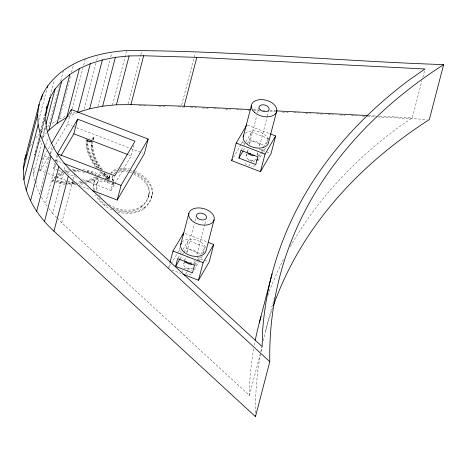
<?xml version="1.0" encoding="UTF-8"?>
<svg xmlns="http://www.w3.org/2000/svg" width="467" height="467" viewBox="0 0 467 467"><rect width="100%" height="100%" fill="white"/><g stroke="black" fill="none" stroke-linecap="round" stroke-linejoin="round"><path stroke-width="0.35" stroke-dasharray="2.33 1.75" d="M87.603 139.324L87.271 142.884A77.796 49.169 14.6 0 0 97.2 167.676M87.598 139.907L87.586 141.664A77.796 49.169 14.6 0 0 99.477 168.891M57.272 218.13L61.784 222.747L249.448 395.45L249.863 380.004A782.207 494.378 14.6 0 1 253.762 348.259M112.967 208.142A23.239 14.687 14.6 0 0 139.522 208.504L142.558 206.163A48.083 30.39 14.6 0 0 148.734 195.62L149.096 192.486A27.95 17.664 14.6 0 0 132.342 173.473M148.43 196.782L149.411 191.266A27.95 17.664 14.6 0 0 134.292 172.994M92.828 141.151L92.489 144.484A71.93 45.462 14.6 0 0 101.38 169.743M108.198 181.5L114.106 183.8L113.785 185.02L107.521 182.585A34.71 21.937 14.6 0 0 104.59 181.599L104.631 180.297L103.715 180.064A6.205 3.923 14.6 0 0 97.387 181.949L96.581 185.346A34.313 21.686 14.6 0 0 97.241 191.744M97.194 182.48L96.903 184.121A34.313 21.686 14.6 0 0 97.755 191.114M93.056 140.1L93.855 136.673A5.265 3.327 14.6 0 1 89.541 138.781M93.143 139.931L93.855 136.673M203.484 253.301L205.118 246.95L188.254 240.47L182.387 250.493M184.056 251.987L186.257 248.228L188.254 240.47M247.341 143.649L249.541 139.89L251.532 132.138L268.397 138.617L267.638 141.571M38.743 120.293L46.817 89.296M39.759 134.222L34.307 155.155L35.661 151.308M40.483 131.431L45.03 113.989M40.81 131.134L45.03 114.929M49.987 95.91L54.207 79.705M40.921 132.92L44.92 117.567M40.933 133.895L44.931 118.542M42.561 137.088L45.468 125.927M34.827 180.723L33.379 174.343L41.925 141.554M42.649 138.763L45.924 126.201M59.414 85.805L49.14 125.255L47.511 126.621M60.698 80.873L63.267 71.007M36.362 181.47L35.632 184.261L39.66 194.196L50.016 154.425M39.088 171.004L39.812 168.213M41.995 159.842L42.719 157.052M45.813 145.19L47.809 137.514M45.2 172.387L40.442 170.56L44.26 155.902L50.856 144.636M50.197 153.725L52.38 145.354M59.566 118.262L70.756 75.292M71.492 72.473L73.693 64.02M58.305 170.245L53.582 168.429L55.217 162.148M55.398 161.454L57.038 155.172M47.126 206.233L45.398 203.997L55.573 164.921M56.484 161.43L58.118 155.155M55.678 176.094A33.04 20.887 14.6 0 0 54.318 177.629L52.333 181.599L54.902 182.346M53.635 148.016L67.557 124.228L70.464 113.061M71.562 111.666L71.013 113.779L75.742 112.302M72.297 108.852L82.939 67.989M83.675 65.176L85.327 58.836M56.77 217.616L52.759 213.512L63.302 173.041M64.213 169.55L65.117 166.065M95.969 63.279L83.856 109.774L81.824 110.405M96.698 60.459L97.801 56.233M61.784 222.747L72.875 180.186M73.056 179.491L74.51 173.905M91.094 141.507L89.991 142.038L88.467 141.781L87.411 140.894L87.726 139.674M87.662 141.232L87.977 140.012M88.024 141.536L88.339 140.316M88.467 141.781L88.783 140.561M97.901 106.295L110.014 59.799M110.743 56.986L111.666 53.46M88.963 141.95L89.285 140.73M89.489 142.038L89.804 140.818M89.991 142.038L90.312 140.812M90.452 141.939L90.767 140.719M90.826 141.764L91.141 140.538M99.5 168.826A73.15 46.233 14.6 0 1 91.334 147.741L91.567 140.625M112.57 104.801L126.516 51.265M93.721 189.777A37.471 23.683 14.6 0 1 93.82 182.895L94.136 181.675A9.369 5.925 14.6 0 1 98.029 178.201M82.945 169.527A33.04 20.887 14.6 0 1 96.114 173.117L100.458 175.218L100.142 176.438L95.385 174.173M100.405 171.552A77.796 49.169 14.6 0 0 106.453 177.583L108.046 178.925L108.344 177.244L105.373 174.308A73.15 46.233 14.6 0 1 104.077 172.901M108.046 178.925L108.344 177.244M107.521 182.585L107.836 181.365M128.011 103.907L140.672 55.299M140.853 54.592L141.956 50.366M109.436 176.707L109.757 175.487M104.059 173.053A71.93 45.462 14.6 0 0 109.22 178.371L109.535 177.145A18.639 11.78 14.6 0 1 109.908 174.95M112.022 209.957A26.403 16.689 14.6 0 1 104.147 205.211L104.462 203.991A37.471 23.683 14.6 0 1 97.737 196.887M112.494 177.489L112.816 176.269A15.481 9.784 14.6 0 0 112.757 179.077L112.547 180.776M82.606 179.585L110.953 190.478L113.131 182.107M113.318 181.406L114.584 176.526M115.005 183.554L131.209 155.867L134.117 144.706M141.618 207.015L141.939 205.795L142.879 204.943A48.083 30.39 14.6 0 0 149.049 194.4M117.509 211.925A26.403 16.689 14.6 0 0 144.169 208.562L144.49 207.336A51.242 32.386 14.6 0 0 152.359 193.893A31.12 19.667 14.6 0 0 135.681 171.389M148.95 194.47L149.271 193.25M144.169 208.562A51.242 32.386 14.6 0 0 152.038 195.113L152.359 193.893M151.477 197.617L152.114 195.153M181.716 104.801L195.113 53.378M168.756 267.252L169.86 263.032M171.325 263.645L179.024 250.493L179.76 247.679M183.712 264.112L184.22 262.145M184.389 261.491L184.903 259.524M186.882 251.993L194.202 223.909M194.932 221.101L196.21 216.186M194.505 263.995L195.019 262.028M197.074 254.066L204.756 224.58M204.937 223.874L205.854 220.366M241.532 143.696L242.811 140.334M246.284 155.873L246.827 153.789M247.008 153.094L247.551 151.01M249.536 143.492L256.797 115.623M257.521 112.833L258.794 107.959M257.148 155.482L257.691 153.398M259.74 145.424L267.182 116.855M267.363 116.155L268.817 110.58M265.595 330.969L274.403 297.158M249.448 395.45L260.72 352.194M260.901 351.493L262.174 346.607M290.281 246.693A782.207 494.378 14.6 0 1 397.207 128.262L412.285 117.824L421.923 80.844M422.828 77.353L424.649 70.377M96.879 183.7L97.066 183.169A6.205 3.923 14.6 0 1 103.4 181.289L104.316 181.517M30.279 146.089L32.725 141.915M39.572 142.581L40.973 140.188M40.442 170.56L48.872 156.159M50.337 153.655L53.267 148.646M53.582 168.429L56.53 163.397M56.898 162.767L59.111 158.99M110.953 190.478L114.637 184.185M168.394 268.659L170.957 264.275M233.465 157.478L241.165 144.326M241.27 149.679L243.47 145.92M243.832 145.295L251.532 132.138M177.985 258.012L179.818 254.883M180.186 254.252L182.019 251.123M243.307 150.543L245.14 147.409M180.023 258.876L181.861 255.741M182.223 255.116L183.694 252.612M186.835 272.051L185.475 274.374A5.213 3.292 14.6 0 1 184.284 273.796M187.174 271.467L188.878 268.56M248.713 166.328L251.094 162.259M251.433 161.675L252.116 160.514M258.134 156.159L259.599 153.655M261.065 151.15L268.397 138.617M194.488 265.122L196.683 261.362M197.051 260.738L199.251 256.978M200.717 254.468L205.118 246.95M258.683 157.198L261.613 152.184M261.981 151.559L263.814 148.424M266.383 144.04L267.486 142.161M195.404 265.53L197.605 261.771M197.967 261.146L200.536 256.762M202.369 253.628L204.202 250.493M257.971 160.782L265.67 147.625M194.325 269.745L198.726 262.226M199.088 261.596L202.392 255.963M52.257 181.721L54.003 178.849A33.04 20.887 14.6 0 1 55.871 176.83M113.499 174.588L114.263 173.555M35.761 137.993L39.041 134.175M42.847 137.24L46.607 132.862M40.985 132.085L45.334 128.443M98.584 176.707L100.458 175.218M141.939 205.795L139.837 207.284A23.239 14.687 14.6 0 1 109.22 204.721M52.152 123.405L56.367 120.819M59.379 118.968L65.841 116.085M67.995 116.826L76.973 112.821M139.219 105.659L146.451 105.875M158.745 106.242L166.701 106.482M178.277 106.826L184.809 107.101M253.137 109.704L258.952 110.002M262.582 110.189L266.219 110.375M269.85 110.556L276.394 110.895M368.685 115.6L375.953 115.968M379.583 116.155L412.285 117.824M190.629 107.398L196.449 107.696M202.275 107.994L208.095 108.286M213.915 108.583L219.011 108.846M225.561 109.179L230.657 109.441M236.477 109.733L241.573 109.996M248.123 110.329L253.219 110.591M253.943 110.626L260.493 110.959M269.955 111.444L275.775 111.741M282.331 112.074L288.151 112.372M293.971 112.67L299.067 112.926M305.616 113.259L310.713 113.522M316.533 113.82L322.353 114.111M328.178 114.409L333.275 114.672M339.824 115.005L344.915 115.261M351.464 115.6L356.56 115.857M362.38 116.155L364.564 116.265M367.476 116.417L376.939 116.896M377.663 116.931L427.153 119.459M52.648 180.379L54.581 180.939M247.516 125.121L269.628 133.62M249.541 139.89L265.052 145.856M242.262 142.447L244.276 143.217M259.016 148.885L270.411 153.264M67.557 124.228L72.315 126.055M72.992 126.318L130.083 148.255M130.76 148.518L142.99 153.217M128.513 154.828L131.209 155.867M44.26 155.902L49.695 157.992M55.129 160.082L63.284 163.217M58.982 170.508L62.356 171.803M67.079 173.619L76.53 177.25M47.914 173.432L55.392 176.304M56.069 176.567L74.422 183.619M79.18 185.446L90.732 189.888M184.944 233.424L207.027 241.912M186.257 248.228L201.102 253.931M179.024 250.493L182.369 251.777M197.097 257.434L203.787 260.008M204.458 260.265L207.803 261.549M171.739 269.944L181.108 273.545M108.362 177.699L106.774 176.363A77.796 49.169 14.6 0 1 102.477 172.224M107.136 179.299L105.56 177.968A79.011 49.94 14.6 0 1 98.146 170.379M108.029 178.464L105.057 175.528A73.15 46.233 14.6 0 1 102.115 172.218M48.86 208.475L52.759 213.512M41.452 197.261L45.398 203.997M87.288 140.544L87.411 140.894M113.393 181.377L112.757 179.077M113.253 183.204L113.785 185.02M33.093 168.079L33.379 174.343M91.24 141.203L91.316 146.329M91.637 145.109L91.649 146.521A73.15 46.233 14.6 0 0 101.526 169.877M255.426 412.98A774.064 489.229 14.6 0 1 260.364 354.745M260.878 351.925A774.064 489.229 14.6 0 1 261.853 347.004M263.213 340.706A774.064 489.229 14.6 0 1 272.681 307.683M255.233 165.271A5.213 3.292 14.6 0 1 251.351 166.865M246.529 165.014A5.213 3.292 14.6 0 1 245.595 161.57M248.21 160.058A5.213 3.292 14.6 0 1 255.023 162.674M254.276 345.405A782.207 494.378 14.6 0 1 255.093 341.138M267.918 295.179A782.207 494.378 14.6 0 1 284.146 258.064M191.388 274.006A5.213 3.292 14.6 0 1 186.782 274.754M182.568 272.214A5.213 3.292 14.6 0 1 182.083 270.434M183.852 268.408A5.213 3.292 14.6 0 1 191.785 270.72M182.019 242.169A13.023 8.231 14.6 0 1 194.891 239.682A13.023 8.231 14.6 0 1 205.76 247.685M245.245 133.258A13.023 8.231 14.6 0 1 258.304 131.595A13.023 8.231 14.6 0 1 268.437 139.668M194.71 260.253A5.213 3.292 14.6 0 1 193.017 263.931M184.885 260.399A5.213 3.292 14.6 0 1 188.067 257.37M186.958 252.88A5.213 3.292 14.6 0 1 193.034 249.903A5.213 3.292 14.6 0 1 196.193 255.572M257.685 152.522A5.213 3.292 14.6 0 1 255.753 155.336M247.557 151.886A5.213 3.292 14.6 0 1 249.495 149.072M249.635 144.385A5.213 3.292 14.6 0 1 255.589 141.303A5.213 3.292 14.6 0 1 258.916 146.947M192.778 268.052A5.213 3.292 14.6 0 1 185.603 267.515A5.213 3.292 14.6 0 1 184.751 262.67M189.497 262.15A5.213 3.292 14.6 0 1 191.931 263.207M256.085 159.06A5.213 3.292 14.6 0 1 248.818 159.597A5.213 3.292 14.6 0 1 247.288 154.414M57.838 175.253A33.04 20.887 14.6 0 1 63.027 172.539M65.695 171.663A33.04 20.887 14.6 0 1 70.254 170.712M72.893 170.432A33.04 20.887 14.6 0 1 78.392 170.362A31.085 19.643 14.6 0 0 73.208 170.548M86.88 171.506A33.04 20.887 14.6 0 1 95.793 174.343M98.268 177.927A46.081 29.123 14.6 0 1 85.7 183.309M83.593 183.764A46.081 29.123 14.6 0 1 79.215 184.418M75.969 184.675A46.081 29.123 14.6 0 1 67.213 184.518M65.158 184.313A46.081 29.123 14.6 0 1 55.544 182.539M93.82 182.895A9.369 5.925 14.6 0 1 101.158 179.001M104.147 205.211A37.471 23.683 14.6 0 1 95.525 194.932M133.539 171.774A31.12 19.667 14.6 0 1 152.038 195.113M111.187 173.426A17.407 10.998 14.6 0 1 116.557 170.198M119.838 169.515A17.407 10.998 14.6 0 1 129.032 170.204M130.135 170.513A17.407 10.998 14.6 0 1 132.295 171.261L132.61 170.041A31.12 19.667 14.6 0 1 135.08 171.103M109.22 178.371A18.639 11.78 14.6 0 1 110.014 175.137M93.54 137.893A5.265 3.327 14.6 0 1 91.444 139.75M95.723 167.326A79.011 49.94 14.6 0 1 86.103 139.189M117.842 172.3A14.249 9.007 14.6 0 1 127.631 171.932M129.452 172.399A14.249 9.007 14.6 0 1 131.227 173.018L131.548 171.792A27.95 17.664 14.6 0 1 132.663 172.253M112.436 180.297A15.481 9.784 14.6 0 1 112.979 176.187M96.751 176.923A44.126 27.886 14.6 0 1 84.714 182.077M82.017 182.638A44.126 27.886 14.6 0 1 77.277 183.257M74.136 183.438A44.126 27.886 14.6 0 1 67.674 183.286M67.02 183.233A44.126 27.886 14.6 0 1 55.842 181.336M56.577 178.668A31.085 19.643 14.6 0 1 64.242 173.706M66.752 172.878A31.085 19.643 14.6 0 1 70.838 172.014M74.154 171.675A31.085 19.643 14.6 0 1 84.685 172.335M106.336 173.993A71.93 45.462 14.6 0 0 109.535 177.145L109.984 180.028L105.881 176.748A79.011 49.94 14.6 0 1 100.615 171.582M102.553 169.632A71.93 45.462 14.6 0 1 92.805 143.264M97.65 168.173A79.011 49.94 14.6 0 1 86.366 139.376M97.58 177.372A46.081 29.123 14.6 0 1 85.321 182.247M82.688 182.76A46.081 29.123 14.6 0 1 78.246 183.321M74.965 183.508A46.081 29.123 14.6 0 1 66.162 183.169M65.473 183.093A46.081 29.123 14.6 0 1 55.865 181.313M57.657 174.389A33.04 20.887 14.6 0 1 63.343 171.319M63.991 171.08A33.04 20.887 14.6 0 1 68.661 169.819M71.883 169.328A33.04 20.887 14.6 0 1 75.934 169.089M95.303 176.83A44.126 27.886 14.6 0 1 84.369 181.009M80.949 181.645A44.126 27.886 14.6 0 1 76.349 182.124M73.821 182.229A44.126 27.886 14.6 0 1 67.989 182.066M67.336 182.013A44.126 27.886 14.6 0 1 56.163 180.116M56.472 177.927A31.085 19.643 14.6 0 1 63.378 172.971M64.557 172.486A31.085 19.643 14.6 0 1 69.752 171.033M86.996 171.512A31.085 19.643 14.6 0 1 94.766 173.922M110.603 173.42A17.407 10.998 14.6 0 1 117.497 168.797M120.159 168.295A17.407 10.998 14.6 0 1 129.353 168.984M144.49 207.336A26.403 16.689 14.6 0 1 115.343 209.917M107.369 206.081A26.403 16.689 14.6 0 1 104.462 203.991M94.532 190.489A37.471 23.683 14.6 0 1 94.136 181.675M105.209 178.382A37.868 23.934 14.6 0 1 106.015 178.627M106.82 178.89A37.868 23.934 14.6 0 1 107.62 179.159M108.414 179.439A37.868 23.934 14.6 0 1 109.202 179.731M100.493 196.379A34.313 21.686 14.6 0 1 99.389 194.646M114.257 173.555A14.249 9.007 14.6 0 1 116.353 171.897M119.167 170.77A14.249 9.007 14.6 0 1 127.952 170.706M104.912 180.379A34.71 21.937 14.6 0 1 105.647 180.612M106.75 180.98A34.71 21.937 14.6 0 1 107.474 181.237"/><path stroke-width="0.7" d="M443.65 64.621A774.064 489.229 14.6 0 0 269.786 361.686L255.472 416.634L53.968 231.194C34.406 213.308 18.458 186.602 24.809 159.247L39.123 104.299C44.797 81.964 64.557 66.577 85.327 58.836C98.63 54.038 112.611 51.504 126.697 50.559C232.473 50.646 337.98 61.054 443.65 64.621L429.336 119.57A774.064 489.229 14.6 0 0 273.393 305.651M23.35 169.317L37.664 114.368L39.123 104.299M47.027 106.313C41.049 132.033 56.11 157.116 74.51 173.905L262.174 346.607L262.588 331.161A782.207 494.378 14.6 0 1 409.927 79.419L425.011 68.982L196.817 57.348L143.661 55.754L129.12 55.935L115.367 57.336L102.372 59.934L90.335 63.693L79.431 68.556L69.834 74.446L61.679 81.281L55.1 88.946L50.191 97.334L46.484 108.408M256.85 160.333L255.77 164.542L238.906 158.062L240.902 150.304L257.766 156.789L256.85 160.333L257.58 159.078M175.627 266.394L177.623 258.642L194.488 265.122L192.492 272.874L175.627 266.394L180.023 258.876M41.213 99.652L42.497 94.719M47.185 87.884L47.733 85.77M23.823 179.719L38.136 124.771L37.664 114.368M45.468 115.477L50.191 97.334M26.228 190.297L40.541 135.354L38.136 124.771M46.011 123.831L55.1 88.946M30.518 200.898L44.832 145.949L40.541 135.354M47.546 131.764L48.959 130.118L61.679 81.281M48.959 130.118L57.108 123.288L69.834 74.446M36.642 211.347L50.956 156.404L44.832 145.949M79.431 68.556L66.711 117.398L57.108 123.288M71.013 110.971L71.375 109.576L148.167 139.09L144.35 153.742L117.235 200.069L92.092 190.408M44.499 221.498L58.813 166.55L50.956 156.404M77.615 112.535L90.335 63.693M60.949 155.844L73.839 133.819L77.656 119.167L135.027 141.215L114.771 175.825L57.4 153.777L77.656 119.167M53.968 231.194L68.281 176.246L58.813 166.55M78.281 112.325L89.652 108.776L102.372 59.934M89.652 108.776L102.647 106.178L115.367 57.336M102.647 106.178L116.4 104.777L129.12 55.935M116.4 104.777L130.935 104.596L143.661 55.754M117.235 200.069L121.052 185.417L148.167 139.09M130.935 104.596L184.097 106.19L196.817 57.348M170.041 262.331L172.971 251.077L183.607 232.905L183.058 235.018M180.723 244.568L188.866 213.308M214.114 219.729L205.97 250.989A13.023 8.231 14.6 0 1 190.291 255.467A13.023 8.231 14.6 0 1 181.254 243.225M183.117 274.316L198.504 280.235L203.087 262.652L213.723 244.48L208.37 242.426M270.3 133.877L275.658 135.938L271.082 153.52L260.446 171.687L231.632 160.613L236.209 143.03L246.845 124.864M213.723 244.48L209.14 262.063L198.504 280.235M243.179 137.076L251.322 105.816M260.446 171.687L265.028 154.104L275.658 135.938M276.832 110.632L268.688 141.892A13.023 8.231 14.6 0 1 253.563 147.374A13.023 8.231 14.6 0 1 243.797 135.016M259.302 322.808L272.027 273.966M24.809 159.247L26.496 154.46M51.586 143.381L71.375 109.576M231.632 160.613L232.362 159.358M238.906 158.062L242.939 151.168M184.097 106.19L250.23 109.558M276.394 110.895L367.955 115.559M236.209 143.03L265.028 154.104M73.839 133.819L127.835 154.571M63.967 163.479L121.052 185.417M172.971 251.077L203.087 262.652M68.281 176.246L269.786 361.686M255.472 416.634A774.064 489.229 14.6 0 1 255.449 415.169M255.233 340.431A782.207 494.378 14.6 0 1 261.018 316.533M191.855 264.182A5.213 3.292 14.6 0 1 185.212 261.298M254.597 155.604A5.213 3.292 14.6 0 1 247.907 152.785M185.708 262.209A5.213 3.292 14.6 0 1 186.87 261.958M248.228 153.935A5.213 3.292 14.6 0 1 250.662 153.637M191.178 219.904A13.023 8.231 14.6 0 0 213.174 221.691A13.023 8.231 14.6 0 0 200.115 207.967A13.023 8.231 14.6 0 0 191.178 219.904M197.605 218.112A5.213 3.292 14.6 0 0 206.309 218.375A5.213 3.292 14.6 0 0 200.553 213.075A5.213 3.292 14.6 0 0 197.605 218.112M254.556 112.372A13.023 8.231 14.6 0 0 276.213 112.693A13.023 8.231 14.6 0 0 261.462 99.611A13.023 8.231 14.6 0 0 254.556 112.372M260.271 109.885A5.213 3.292 14.6 0 0 268.934 110.014A5.213 3.292 14.6 0 0 263.032 104.777A5.213 3.292 14.6 0 0 260.271 109.885"/></g></svg>
